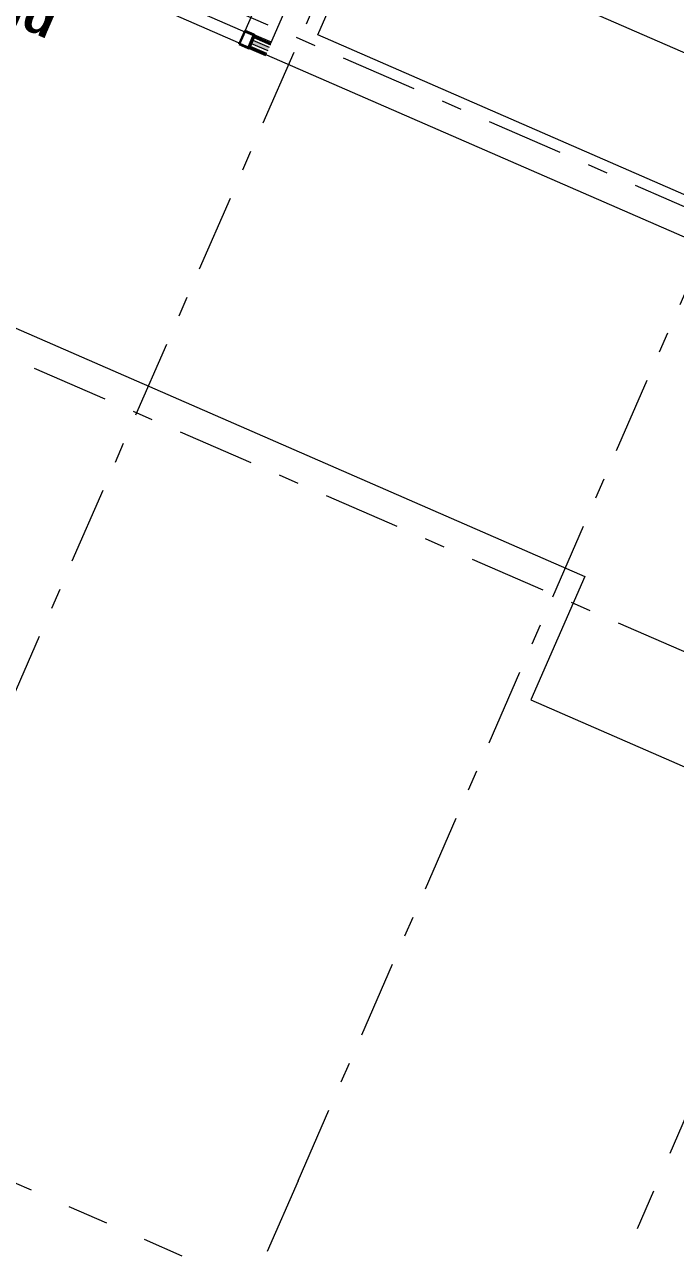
# Model space of a CAD drawing. Header units: millimetres. Extents: x -37281 to 954596, y -59787 to 956680.
# Drawn here: x 874598 to 879069, y -47242 to -38833 of the extents above; entities that cross this region are included whole.
import ezdxf
from ezdxf.enums import TextEntityAlignment as Align

# ---------------------------------------------------------------- set-up
doc = ezdxf.new("R2010")
doc.units = ezdxf.units.MM
doc.header["$MEASUREMENT"] = 0
doc.linetypes.add('Dashed', pattern=[564.444447, 282.222223, -282.222223])
doc.linetypes.add('Double Dashed', pattern=[1093.611073, 529.166651, -211.666656, 141.111112, -211.666656])
for name, color, linetype in [('A-95-MC_Marker_Section_P2.Marker', 7, 'Continuous'), ('New_A-05-M_Gross_Int_Circulation', 7, 'Continuous'), ('New_A-15-MG_Structural_Grid_Phase_2', 7, 'Continuous'), ('New_A-20-M_Floor_Slab', 7, 'Continuous'), ('New_A-25-M_Wall_Int', 7, 'Continuous'), ('New_A-35-M_FFE-Zone', 7, 'Continuous'), ('New_ArchiCAD Doors', 7, 'Continuous')]:
    doc.layers.add(name, color=color, linetype=linetype)
for name, color, linetype, lineweight in [('A-95-MC_Marker_Section_P2.Marker_Pen_No__1', 7, 'Continuous', 13), ('New_A-20-M_Floor_Slab_Pen_No__89', 8, 'Continuous', 20), ('New_A-25-M_Wall_Int_Pen_No__1', 7, 'Continuous', 13), ('New_ArchiCAD Doors_Pen_No__1', 7, 'Continuous', 13), ('New_ArchiCAD Zone Stamps_Pen_No__9', 7, 'Continuous', 13)]:
    doc.layers.add(name, color=color, linetype=linetype, lineweight=lineweight)
for name, color, linetype, lineweight, true_color in [('New_A-05-M_Gross_Int_Circulation_Pen_No__74', 7, 'Continuous', 20, 0x606060), ('New_A-15-MG_Structural_Grid_Phase_2_Pen_No__222', 7, 'Continuous', 13, 0x65af33), ('New_A-25-M_Wall_Int_Pen_No__107', 7, 'Continuous', 15, 0xa6a6a6), ('New_A-35-M_FFE-Zone_Pen_No__74', 7, 'Continuous', 20, 0x606060), ('New_ArchiCAD Doors_Pen_No__43', 7, 'Continuous', 30, 0x444444), ('New_ArchiCAD Doors_Pen_No__63', 7, 'Continuous', 20, 0x606060)]:
    doc.layers.add(name, color=color, linetype=linetype, lineweight=lineweight, true_color=true_color)
doc.styles.add('GENERATED_STYLE_2', font='')
doc.styles.add('GENERATED_STYLE_3', font='')
doc.styles.add('GENERATED_STYLE_4', font='')
doc.styles.get('GENERATED_STYLE_2').set_extended_font_data('Arial', bold=True)
doc.styles.get('GENERATED_STYLE_3').set_extended_font_data('Arial')
doc.styles.get('GENERATED_STYLE_4').set_extended_font_data('Swis721 BT')

# ---------------------------------------------------------------- blocks, each defined once
blk = doc.blocks.new('Corridor 01- Second_INB 2350_68_2', base_point=(872831.4, -39020.1))
at = {"layer": 'New_A-05-M_Gross_Int_Circulation_Pen_No__74', "linetype": 'Continuous'}
for p, q in [((879407.8, -40414), (858085.4, -31116.4)), ((865936.4, -37168.2), (878444.8, -42622.5)), ((878444.8, -42622.5), (878075.5, -43469.4)), ((878075.5, -43469.4), (880663.7, -44598))]:
    blk.add_line(p, q, dxfattribs=at)
at = {"layer": 'New_ArchiCAD Zone Stamps_Pen_No__9'}
for tag, height, style, p in [('ROOM_NAME', 250, 'GENERATED_STYLE_2', (871780.1, -37365.2)), ('zoneNameLine2', 250, 'GENERATED_STYLE_2', (871591.7, -37797.4)), ('ROOM_NUMBER', 200, 'GENERATED_STYLE_3', (871403.3, -38218.1)), ('measuredAreaCode', 200, 'GENERATED_STYLE_3', (871246.2, -38578.2)), ('ROOM_HOLES_PRM', 200, 'GENERATED_STYLE_3', (871553.6, -38712.2)), ('DUMMY_649', 200, 'GENERATED_STYLE_3', (872043, -38925.6)), ('DUMMY_650', 133.3, 'GENERATED_STYLE_3', (872322.3, -39032.1))]:
    blk.add_attdef(tag, text='', height=height, rotation=336.44041, dxfattribs=dict(at, style=style)).set_placement(p, align=Align.TOP_LEFT)
blk = doc.blocks.new('Research Lab_INB 2308_73_2', base_point=(878207.4, -32607.4))
at = {"layer": 'New_A-35-M_FFE-Zone_Pen_No__74', "linetype": 'Continuous'}
for p, q in [((876290.5, -38961.7), (876782.7, -37832.9)), ((874709.3, -38272.2), (876290.5, -38961.7))]:
    blk.add_line(p, q, dxfattribs=at)
at = {"layer": 'New_ArchiCAD Zone Stamps_Pen_No__9'}
for tag, height, style, p in [('ROOM_NAME', 250, 'GENERATED_STYLE_2', (878521.7, -32504.4)), ('zoneNameLine2', 250, 'GENERATED_STYLE_2', (878333.3, -32936.5)), ('ROOM_NUMBER', 200, 'GENERATED_STYLE_3', (878144.9, -33357.2)), ('measuredAreaCode', 200, 'GENERATED_STYLE_3', (877987.8, -33717.3)), ('DUMMY_649', 200, 'GENERATED_STYLE_3', (878295.3, -33851.4)), ('DUMMY_650', 200, 'GENERATED_STYLE_3', (878784.6, -34064.8)), ('DUMMY_651', 133.3, 'GENERATED_STYLE_3', (879063.9, -34171.3))]:
    blk.add_attdef(tag, text='', height=height, rotation=336.44041, dxfattribs=dict(at, style=style)).set_placement(p, align=Align.TOP_LEFT)
blk = doc.blocks.new('Slab_14_2', base_point=(829422.8, -33019))
at = {"layer": 'New_A-20-M_Floor_Slab_Pen_No__89', "linetype": 'Continuous', "flags": 128}
blk.add_lwpolyline([(876970.1, -38083.7), (879663.1, -39258), (879305.4, -40078.2), (876612.5, -38903.9)], close=True, dxfattribs=at)
blk = doc.blocks.new('*X1038', base_point=(864302.5, 0))
at = {"layer": 'New_A-25-M_Wall_Int_Pen_No__107', "linetype": 'Continuous'}
blk.add_hatch(color=256, dxfattribs=at).paths.add_polyline_path([(876155.3, -38962.4), (876268.7, -39011.9), (876278.7, -38988.9), (876165.3, -38939.5)])
blk = doc.blocks.new('Double Door Asymmetric 19_11')
at = {"layer": 'New_ArchiCAD Doors_Pen_No__1', "linetype": 'Continuous'}
for p, q in [((-755, 0), (-755, -15)), ((755, 0), (755, -15)), ((-755, -15), (-755, -18)), ((-755, -18), (-755, -37)), ((-755, -37), (-755, -62)), ((-755, -62), (-755, -82)), ((-755, -82), (-755, -85)), ((755, -15), (755, -18)), ((755, -18), (755, -37)), ((755, -37), (755, -62)), ((755, -62), (755, -82)), ((755, -82), (755, -85)), ((-755, -85), (-755, -100)), ((755, -85), (755, -100))]:
    blk.add_line(p, q, dxfattribs=at)
at = {"layer": 'New_ArchiCAD Doors_Pen_No__43', "linetype": 'Continuous'}
for p, q in [((-748, 0), (-755, 0)), ((-755, 0), (-755, -100)), ((-682, 0), (-748, 0)), ((-748, 0), (-748, -100)), ((-682, -100), (-682, 0)), ((748, 0), (682, 0)), ((682, 0), (682, -100)), ((748, 0), (755, 0)), ((748, -100), (748, 0)), ((755, 0), (755, -100)), ((-748, -100), (-755, -100)), ((-748, -100), (-682, -100)), ((682, -100), (748, -100)), ((748, -100), (755, -100))]:
    blk.add_line(p, q, dxfattribs=at)
at = {"layer": 'New_ArchiCAD Doors_Pen_No__63', "linetype": 'Continuous'}
for p, q in [((682, 0), (682, 924)), ((-682, 0), (-682, 440))]:
    blk.add_line(p, q, dxfattribs=at)
for centre, radius, start, end in [((682, 0), 924, 90, 180), ((-682, 0), 440, 0, 90)]:
    blk.add_arc(centre, radius, start, end, dxfattribs=at)
blk = doc.blocks.new('Wall_320_2', base_point=(858030.8, -30991.6))
at = {"layer": 'New_A-25-M_Wall_Int_Pen_No__107', "linetype": 'Continuous', "lineweight": 0, "true_color": 0x535353}
for points in [[(876172.9, -38922.1), (876286.3, -38971.5), (876287.5, -38968.8), (876174.1, -38919.3)], [(876146.1, -38983.5), (876259.5, -39032.9), (876260.7, -39030.2), (876147.3, -38980.8)]]:
    blk.add_hatch(color=251, dxfattribs=at).paths.add_polyline_path(points)
at = {"layer": 'New_A-25-M_Wall_Int_Pen_No__107', "linetype": 'Continuous'}
for points in [[(876174.1, -38919.3), (876287.5, -38968.8), (876293.5, -38955), (876180.1, -38905.6)], [(876140.1, -38997.3), (876253.5, -39046.7), (876259.5, -39032.9), (876146.1, -38983.5)]]:
    blk.add_hatch(color=256, dxfattribs=at).paths.add_polyline_path(points)
at = {"layer": 'New_A-25-M_Wall_Int_Pen_No__1', "linetype": 'Continuous'}
for p, q in [((876172.9, -38922.1), (876165.3, -38939.5)), ((876174.1, -38919.3), (876172.9, -38922.1)), ((876172.9, -38922.1), (876286.3, -38971.5)), ((876180.1, -38905.6), (876174.1, -38919.3)), ((876174.1, -38919.3), (876287.5, -38968.8)), ((876146.1, -38983.5), (876140.1, -38997.3)), ((876147.3, -38980.8), (876146.1, -38983.5)), ((876146.1, -38983.5), (876259.5, -39032.9)), ((876155.3, -38962.4), (876147.3, -38980.8)), ((876147.3, -38980.8), (876260.7, -39030.2)), ((876165.3, -38939.5), (876155.3, -38962.4)), ((876155.3, -38962.4), (876268.7, -39011.9)), ((876165.3, -38939.5), (876278.7, -38988.9))]:
    blk.add_line(p, q, dxfattribs=at)
at = {"layer": 'New_A-25-M_Wall_Int_Pen_No__1', "linetype": 'Continuous', "flags": 128}
for points in [[(876293.5, -38955), (876180.1, -38905.6)], [(876140.1, -38997.3), (876253.5, -39046.7)]]:
    blk.add_lwpolyline(points, dxfattribs=at)
at = {"layer": 'New_A-25-M_Wall_Int', "color": 250, "lineweight": 50, "true_color": 0x2a2a2a}
blk.add_blockref('*X1038', (864302.5, 0), dxfattribs=at)
at = {"layer": 'New_ArchiCAD Doors', "color": 251, "linetype": 'Continuous', "lineweight": 20, "true_color": 0x606060, "xscale": -1, "zscale": 1000, "rotation": 336.4404115839982}
blk.add_blockref('Double Door Asymmetric 19_11', (875488, -38603.8), dxfattribs=at)
blk = doc.blocks.new('Standard grid marker_10')
at = {"layer": 'New_A-15-MG_Structural_Grid_Phase_2_Pen_No__222', "linetype": 'Double Dashed'}
blk.add_line((705.1, 0), (53258.1, 0), dxfattribs=at)
at = {"layer": 'New_A-15-MG_Structural_Grid_Phase_2_Pen_No__222', "style": 'GENERATED_STYLE_4'}
for tag, p in [('AC_MarkerText_1_0', (-500, 38.7)), ('AC_MarkerText_1_1', (54463.2, 38.7))]:
    blk.add_attdef(tag, text='', height=350, rotation=180, dxfattribs=at).set_placement(p, align=Align.MIDDLE_CENTER)
blk = doc.blocks.new('Standard grid marker_11')
at = {"layer": 'New_A-15-MG_Structural_Grid_Phase_2_Pen_No__222', "linetype": 'Double Dashed'}
blk.add_line((705.1, 0), (54601, 0), dxfattribs=at)
at = {"layer": 'New_A-15-MG_Structural_Grid_Phase_2_Pen_No__222', "style": 'GENERATED_STYLE_4'}
for tag, p in [('AC_MarkerText_1_0', (-500, 43.4)), ('AC_MarkerText_1_1', (55806.1, 43.4))]:
    blk.add_attdef(tag, text='', height=350, rotation=180, dxfattribs=at).set_placement(p, align=Align.MIDDLE_CENTER)
blk = doc.blocks.new('Standard grid marker_14')
at = {"layer": 'New_A-15-MG_Structural_Grid_Phase_2_Pen_No__222', "linetype": 'Double Dashed'}
for q in [(20268.4, 0), (0, 0)]:
    blk.add_line((7182, 0), q, dxfattribs=at)
blk.add_point((7182, 0), dxfattribs=at)
blk.add_point((7182, 0), dxfattribs=at)
at = {"layer": 'New_A-15-MG_Structural_Grid_Phase_2_Pen_No__222', "style": 'GENERATED_STYLE_4'}
for tag, p in [('AC_MarkerText_1_0', (-500, 36.5)), ('AC_MarkerText_1_1', (27950.4, 36.5))]:
    blk.add_attdef(tag, text='', height=350, rotation=270, dxfattribs=at).set_placement(p, align=Align.MIDDLE_CENTER)
blk = doc.blocks.new('Cutting Plane_2_2', base_point=(886236.7, -30055.5))
at = {"layer": 'A-95-MC_Marker_Section_P2.Marker_Pen_No__1', "linetype": 'Dashed'}
blk.add_line((886136.8, -30284.7), (874060.2, -57980.2), dxfattribs=at)
blk = doc.blocks.new('Cutting Plane_5_2', base_point=(883153.1, -50545.4))
at = {"layer": 'A-95-MC_Marker_Section_P2.Marker_Pen_No__1', "linetype": 'Dashed'}
blk.add_line((882923.9, -50445.5), (857513.3, -39365.2), dxfattribs=at)

msp = doc.modelspace()

# ---------------------------------------------------------------- block references
at = {"layer": 'A-95-MC_Marker_Section_P2.Marker'}
for name, p in [('Cutting Plane_5_2', (883153.1, -50545.4)), ('Cutting Plane_2_2', (886236.7, -30055.5))]:
    msp.add_blockref(name, p, dxfattribs=at)
at = {"layer": 'New_A-05-M_Gross_Int_Circulation', "linetype": 'Continuous'}
ref = msp.add_blockref('Corridor 01- Second_INB 2350_68_2', (872831.4, -39020.1), dxfattribs=at)
ref.add_attrib('ROOM_NAME', 'Corridor 01- Second', dxfattribs={"layer": 'New_ArchiCAD Zone Stamps_Pen_No__9', "color": 7, "height": 250, "rotation": 336.44041, "style": 'GENERATED_STYLE_2'}).set_placement((871780.1, -37365.2), align=Align.TOP_LEFT)
at = {"layer": 'New_A-15-MG_Structural_Grid_Phase_2', "color": 8, "linetype": 'Continuous', "lineweight": 15, "zscale": 1000}
for name, p, rotation in [('Standard grid marker_10', (886942.1, -43491.3), 156.4404115839929), ('Standard grid marker_11', (885822.9, -46057.9), 156.4404115839929), ('Standard grid marker_14', (870744.4, -52106.2), 66.44041158399293), ('Standard grid marker_14', (873606.3, -53354.1), 66.44041158399293)]:
    msp.add_blockref(name, p, dxfattribs=dict(at, rotation=rotation))
at = {"layer": 'New_A-20-M_Floor_Slab', "color": 8, "linetype": 'Continuous', "lineweight": 20}
msp.add_blockref('Slab_14_2', (829422.8, -33019), dxfattribs=at)
at = {"layer": 'New_A-25-M_Wall_Int', "color": 250, "lineweight": 50, "true_color": 0x2a2a2a}
msp.add_blockref('Wall_320_2', (858030.8, -30991.6), dxfattribs=at)
at = {"layer": 'New_A-35-M_FFE-Zone', "linetype": 'Continuous'}
msp.add_blockref('Research Lab_INB 2308_73_2', (878207.4, -32607.4), dxfattribs=at)

doc.saveas('drawing.dxf')
